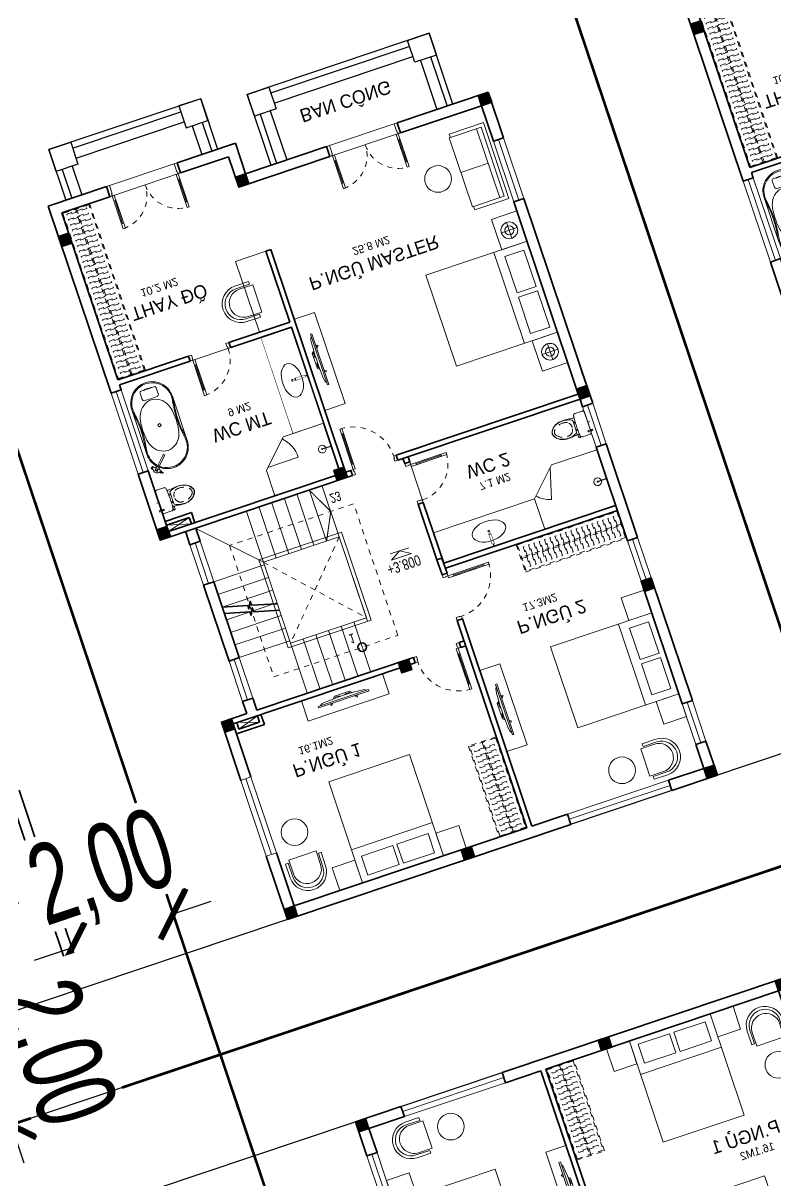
# Model space of a CAD drawing. Header units: metres. Extents: x 568336 to 569219, y 2065964 to 2066430.
# Drawn here: x 568518.45 to 568532.56, y 2066121.38 to 2066143.08 of the extents above; entities that cross this region are included whole.
import ezdxf

# ---------------------------------------------------------------- set-up
doc = ezdxf.new("R2010")
doc.units = ezdxf.units.M
for name, pattern in [('CENTER', [2, 1.25, -0.25, 0.25, -0.25]), ('DASHED', [0.75, 0.5, -0.25]), ('HIDDEN', [0.375, 0.25, -0.125]), ('HIDDEN2', [0.1875, 0.125, -0.0625]), ('X-5M-G-MB PHONGNGU$0$HIDDEN2', [0.1875, 0.125, -0.0625]), ('xref-thap C (mb tang 32-2)$0$HIDDEN', [0.375, 0.25, -0.125]), ('Xref-VCMT-BT3 - tuong bao$0$HIDDEN', [0.375, 0.25, -0.125])]:
    doc.linetypes.add(name, pattern=pattern)
doc.layers.get('0').update_dxf_attribs({"linetype": 'CONTINUOUS'})
doc.layers.get('DEFPOINTS').update_dxf_attribs({"linetype": 'CONTINUOUS'})
for name, color, linetype, lineweight in [('-CONCRETE', 1, 'CONTINUOUS', 35), ('-DOOR', 137, 'CONTINUOUS', 9), ('-FURNITURE', 46, 'CONTINUOUS', 9), ('-HIDE', 3, 'HIDDEN', 13), ('-KH', 143, 'CONTINUOUS', 13), ('-LINE1', 7, 'CONTINUOUS', 18), ('-RANH GIOI KHU DAT', 12, 'CENTER', 18), ('-TEXT', 7, 'CONTINUOUS', 15), ('-WALL', 4, 'CONTINUOUS', 35), ('Bighome_khuat', 251, 'DASHED', 5), ('TEXT25', 2, 'CONTINUOUS', 13)]:
    doc.layers.add(name, color=color, linetype=linetype, lineweight=lineweight)
for name, color, linetype in [('1-NETMANH', 8, 'CONTINUOUS'), ('LoLK', 6, 'CONTINUOUS'), ('SOLO', 7, 'CONTINUOUS')]:
    doc.layers.add(name, color=color, linetype=linetype)
doc.styles.add('1', font='arial.ttf')
doc.styles.add('KTHUOC', font='', dxfattribs={"width": 0.8})
doc.styles.add('T1', font='', dxfattribs={"height": 200})
doc.styles.get('KTHUOC').set_extended_font_data('.VnArial NarrowH')
doc.styles.get('T1').set_extended_font_data('VNgeometric Light')
doc.dimstyles.new('tien', dxfattribs={"dimscale": 0, "dimtxt": 1.5, "dimasz": 0.75, "dimexe": 0.45, "dimexo": 0, "dimgap": 0.25, "dimtad": 1, "dimzin": 1, "dimtxsty": 'KTHUOC', "dimblk1": 'ARCHTICK', "dimblk2": 'ARCHTICK', "dimsah": 1, "dimcen": 1, "dimdle": 0.45, "dimclrd": 37, "dimclre": 37, "dimclrt": 7, "dimaunit": 1, "dimadec": 0, "dimazin": 0, "dimtfac": 1, "dimtix": 1, "dimtofl": 0, "dimtmove": 2, "dimatfit": 3, "dimldrblk": 'ARCHTICK', "dimfxl": 1, "dimtfill": 1, "dimtolj": 1, "dimtzin": 1, "dimarcsym": 0})

# ---------------------------------------------------------------- blocks, each defined once
blk = doc.blocks.new('*U189')
at = {"linetype": 'X-5M-G-MB PHONGNGU$0$HIDDEN2'}
for points in [[(0, 600), (0, 0), (2182, 0), (2182, 600)], [(2162, 580), (2162, 20), (20, 20), (20, 580)], [(2162, 287), (2162, 313), (20, 313), (20, 287)], [(114, 319), (109, 319), (109, 280), (114, 280)], [(228, 319), (223, 319), (223, 280), (228, 280)], [(342, 319), (337, 319), (337, 280), (342, 280)], [(456, 319), (451, 319), (451, 280), (456, 280)], [(570, 319), (565, 319), (565, 280), (570, 280)], [(684, 319), (679, 319), (679, 280), (684, 280)], [(798, 319), (793, 319), (793, 280), (798, 280)], [(912, 319), (907, 319), (907, 280), (912, 280)], [(1026, 319), (1021, 319), (1021, 280), (1026, 280)], [(1140, 319), (1135, 319), (1135, 280), (1140, 280)], [(1254, 319), (1249, 319), (1249, 280), (1254, 280)], [(1368, 319), (1363, 319), (1363, 280), (1368, 280)], [(1482, 319), (1477, 319), (1477, 280), (1482, 280)], [(1596, 319), (1591, 319), (1591, 280), (1596, 280)], [(1710, 319), (1705, 319), (1705, 280), (1710, 280)], [(1824, 319), (1819, 319), (1819, 280), (1824, 280)], [(1938, 319), (1933, 319), (1933, 280), (1938, 280)], [(2052, 319), (2047, 319), (2047, 280), (2052, 280)]]:
    blk.add_lwpolyline(points, close=True, dxfattribs=at)
for points in [[(122, 313), (122, 515), (100, 515), (100, 313)], [(236, 313), (236, 515), (214, 515), (214, 313)], [(350, 313), (350, 515), (328, 515), (328, 313)], [(464, 313), (464, 515), (442, 515), (442, 313)], [(578, 313), (578, 515), (556, 515), (556, 313)], [(692, 313), (692, 515), (670, 515), (670, 313)], [(806, 313), (806, 515), (784, 515), (784, 313)], [(920, 313), (920, 515), (898, 515), (898, 313)], [(1034, 313), (1034, 515), (1012, 515), (1012, 313)], [(1148, 313), (1148, 515), (1126, 515), (1126, 313)], [(1262, 313), (1262, 515), (1240, 515), (1240, 313)], [(1376, 313), (1376, 515), (1354, 515), (1354, 313)], [(1490, 313), (1490, 515), (1468, 515), (1468, 313)], [(1604, 313), (1604, 515), (1582, 515), (1582, 313)], [(1718, 313), (1718, 515), (1696, 515), (1696, 313)], [(1832, 313), (1832, 515), (1810, 515), (1810, 313)], [(1946, 313), (1946, 515), (1924, 515), (1924, 313)], [(2060, 313), (2060, 515), (2038, 515), (2038, 313)], [(100, 287), (100, 92), (122, 92), (122, 287)], [(214, 287), (214, 92), (236, 92), (236, 287)], [(328, 287), (328, 92), (350, 92), (350, 287)], [(442, 287), (442, 92), (464, 92), (464, 287)], [(556, 287), (556, 92), (578, 92), (578, 287)], [(670, 287), (670, 92), (692, 92), (692, 287)], [(784, 287), (784, 92), (806, 92), (806, 287)], [(898, 287), (898, 92), (920, 92), (920, 287)], [(1012, 287), (1012, 92), (1034, 92), (1034, 287)], [(1126, 287), (1126, 92), (1148, 92), (1148, 287)], [(1240, 287), (1240, 92), (1262, 92), (1262, 287)], [(1354, 287), (1354, 92), (1376, 92), (1376, 287)], [(1468, 287), (1468, 92), (1490, 92), (1490, 287)], [(1582, 287), (1582, 92), (1604, 92), (1604, 287)], [(1696, 287), (1696, 92), (1718, 92), (1718, 287)], [(1810, 287), (1810, 92), (1832, 92), (1832, 287)], [(1924, 287), (1924, 92), (1946, 92), (1946, 287)], [(2038, 287), (2038, 92), (2060, 92), (2060, 287)]]:
    blk.add_lwpolyline(points, dxfattribs=at)
blk = doc.blocks.new('XR.MB.LM123$0$tvi 1')
blk.add_lwpolyline([(29, 0), (29, -1000), (0, -1000), (0, 0)], close=True)
for points in [[(29, -50), (52, -81)], [(-24, -236), (-39, -252)], [(0, -285), (-39, -252)], [(0, -256), (-24, -236)], [(70, -315), (111, -350), (111, -650), (70, -685)], [(89, -446), (89, -360), (71, -345)], [(89, -554), (89, -640), (71, -655)], [(89, -446), (73, -446)], [(89, -554), (73, -554)], [(0, -715), (-39, -748)], [(-24, -764), (-39, -748)], [(0, -744), (-24, -764)], [(29, -950), (52, -919)]]:
    blk.add_lwpolyline(points)
blk.add_arc((-4025, -500), 4099, 354.1311, 5.8689)
blk = doc.blocks.new('A$C8a974c9c')
for p, q in [((1750, 2957), (1750, 2643)), ((1593, 2800), (1908, 2800)), ((1343, 2500), (1343, 700)), ((1750, 243), (1750, 557)), ((1593, 400), (1908, 400))]:
    blk.add_line(p, q)
for points in [[(2000, 3100), (1500, 3100), (1500, 2500), (2000, 2500)], [(1891, 2360), (1514, 2360), (1514, 1643), (1891, 1643)], [(1891, 840), (1514, 840), (1514, 1558), (1891, 1558)], [(2000, 100), (1500, 100), (1500, 700), (2000, 700)]]:
    blk.add_lwpolyline(points, close=True)
blk.add_lwpolyline([(2000, 2500), (0, 2500), (0, 700), (2000, 700), (2000, 2500)])
for centre, radius in [((1750, 2800), 157), ((1750, 2800), 82.4), ((1750, 400), 157), ((1750, 400), 82.4)]:
    blk.add_circle(centre, radius)
blk = doc.blocks.new('Sink_Cicle')
blk.add_lwpolyline([(17, -50), (-17, -50), (-18, -252), (17, -252)], close=True)
blk.add_circle((0, -300), 17.5)
at = {"layer": 'DEFPOINTS'}
blk.add_line((0, -100), (0, 0), dxfattribs=at)
blk.add_wipeout([(17, -50), (-17, -50), (-18, -252), (17, -252)])
at = {"layer": '-FURNITURE', "linetype": 'Continuous'}
blk.add_ellipse((0, -300), major_axis=(-325, 0), ratio=0.584615, dxfattribs=at)
blk.add_line((-18, -237), (17, -237))
blk = doc.blocks.new('*U188')
at = {"ltscale": 300}
blk.add_lwpolyline([(0, 0), (1900, 0), (1900, -600), (0, -600)], close=True, dxfattribs=at)
blk.add_wipeout([(0, 0), (1900, 0), (1900, -600), (0, -600)], dxfattribs=at)
blk.add_blockref('Sink_Cicle', (950, 0), dxfattribs=at)
blk = doc.blocks.new('A$C52EE6B0C')
for p, q in [((-17.21, 15.73), (17.22, 15.73)), ((-17.21, -15.76), (17.25, -15.76))]:
    blk.add_line(p, q)
for radius in [1.2, 1.06]:
    blk.add_circle((0, -0.01), radius)
for centre, radius, start, end in [((-17.24, -0.01), 15.75, 90.00005, 180.00602), ((-17.21, 0), 15.03, 114.01434, 180.05883), ((-17.26, 0.1), 14.92, 89.8926, 114.01434), ((-7.45, -0.4), 12.19, 113.36694, 178.17202), ((-18.18, -21.57), 37.31, 80.32537, 88.55949), ((-17.86, -16.41), 31.44, 80.9553, 88.85173), ((3.49, 116.01), 102.69, 260.80643, 264.35645), ((-5.42, -2.21), 14.69, 98.51976, 117.85129), ((10, 158.8), 145.24, 261.32176, 262.65662), ((-0.88, 77.07), 62.8, 262.97229, 270.8035), ((-0.26, -36.68), 49.55, 89.69838, 98.51976), ((-0.44, 89.41), 75.84, 265.33614, 270.33552), ((0.89, 77.07), 62.8, 269.1965, 277.02771), ((0.58, 84.46), 70.9, 269.53626, 275.75097), ((0.27, -36.68), 49.55, 81.48024, 90.30162), ((5.43, -2.21), 14.69, 62.14871, 81.48024), ((-18.44, 226.88), 214.55, 276.99221, 278.59677), ((-9.99, 158.8), 145.24, 277.34338, 278.67824), ((18.19, -21.57), 37.31, 91.44051, 99.67463), ((7.46, -0.4), 12.19, 1.82798, 66.63306), ((17.5, -11.01), 26.04, 90.57162, 98.52624), ((17.38, 0.65), 14.38, 65.52402, 90.57162), ((17.25, -0.01), 15.75, 359.99398, 89.99995), ((17.03, -0.12), 15.22, 0.40185, 65.52402), ((28.3, 2.77), 0.286, 160.80789, 185.67758), ((1.03, 0.06), 27.11, 359.84479, 5.67758), ((28.15, 2.82), 0.123, 123.47411, 160.80789), ((28.12, 2.87), 0.0732, 85.79125, 123.47411), ((28.11, 2.83), 0.109, 39.09426, 85.79125), ((27.99, 2.72), 0.275, 4.9413, 41.00239), ((1.84, 0.05), 26.56, 359.86069, 5.81543), ((-17.24, -0.02), 15.75, 179.99398, 269.99995), ((-17.21, -0.03), 15.03, 179.94113, 245.98566), ((-7.45, 0.37), 12.19, 181.82798, 246.63306), ((7.46, 0.37), 12.19, 293.36694, 358.17202), ((17.25, -0.02), 15.75, 270.00005, 0.00602), ((17.03, 0.09), 15.22, 294.47598, 359.59814), ((1.03, -0.09), 27.11, 354.32242, 0.15521), ((28.3, -2.8), 0.286, 174.32242, 199.19211), ((28.15, -2.85), 0.123, 199.19211, 236.52589), ((28.12, -2.89), 0.0732, 236.52589, 274.20875), ((28.11, -2.86), 0.109, 274.20875, 320.90574), ((27.99, -2.75), 0.275, 318.99761, 355.0587), ((1.84, -0.08), 26.56, 354.18457, 0.13931), ((-17.26, -0.13), 14.92, 245.98566, 270.1074), ((-18.18, 21.54), 37.31, 271.44051, 279.67463), ((-17.86, 16.38), 31.44, 271.14827, 279.0447), ((3.49, -116.04), 102.69, 95.64355, 99.19357), ((-5.42, 2.18), 14.69, 242.14871, 261.48024), ((10, -158.82), 145.24, 97.34338, 98.67824), ((-0.88, -77.1), 62.8, 89.1965, 97.02771), ((-0.26, 36.65), 49.55, 261.48024, 270.30162), ((-0.44, -89.44), 75.84, 89.66448, 94.66386), ((0.27, 36.65), 49.55, 269.69838, 278.51976), ((0.58, -84.49), 70.9, 84.24903, 90.46374), ((0.89, -77.1), 62.8, 82.97229, 90.8035), ((5.43, 2.18), 14.69, 278.51976, 297.85129), ((-18.44, -226.91), 214.55, 81.40323, 83.00779), ((-9.99, -158.82), 145.24, 81.32176, 82.65662), ((18.19, 21.54), 37.31, 260.32537, 268.55949), ((17.5, 10.99), 26.04, 261.47376, 269.42838), ((17.38, -0.67), 14.38, 269.42838, 294.47598)]:
    blk.add_arc(centre, radius, start, end)
at = {"layer": 'DEFPOINTS'}
for tag, p in [('MODELNUMBER', (0, 0)), ('TRADENAME', (0, 0)), ('PRODUCT', (0, 0)), ('MATERIAL', (0, -0.01))]:
    blk.add_attdef(tag, p, '', height=0.001, dxfattribs=at)
blk = doc.blocks.new('A$C4D835AF5')
at = {"layer": '-FURNITURE', "ltscale": 8}
for p, q in [((-3.94, 0.33), (-3.94, 0.87)), ((-3.86, 0.31), (-3.92, 0.31)), ((3.15, 0.91), (-3.9, 0.91)), ((-3.55, 0.46), (-3.55, 0.49)), ((-3.34, 0.49), (-3.34, 0.46)), ((-0.59, 0), (-0.59, -12.09)), ((0.59, 0), (0.59, -12.09)), ((3.15, -0.91), (3.15, 0.91)), ((3.17, 0.9), (3.15, 0.9)), ((3.17, -0.9), (3.17, 0.9)), ((3.19, 0.91), (3.98, 0.91)), ((4, -0.89), (4, 0.89)), ((-3.94, -0.87), (-3.94, -0.33)), ((-3.86, -0.31), (-3.92, -0.31)), ((-0.59, -0.91), (-3.9, -0.91)), ((-3.7, -0.45), (-3.7, -0.42)), ((-3.63, -0.46), (-3.62, -0.45)), ((-3.59, -0.47), (-3.59, -0.46)), ((-3.52, -0.47), (-3.52, -0.47)), ((-3.48, -0.49), (-3.49, -0.47)), ((-3.41, -0.49), (-3.4, -0.47)), ((-3.37, -0.47), (-3.37, -0.47)), ((-3.3, -0.47), (-3.3, -0.46)), ((-3.26, -0.46), (-3.27, -0.45)), ((-3.19, -0.45), (-3.19, -0.42)), ((3.15, -0.91), (0.59, -0.91)), ((3.17, -0.9), (3.15, -0.9)), ((3.19, -0.91), (3.98, -0.91))]:
    blk.add_line(p, q, dxfattribs=at)
for radius in [0.311, 0.264]:
    blk.add_circle((3.58, 0), radius, dxfattribs=at)
for centre, radius, start, end in [((-5.16, 0), 0.25, 92.26055, 178.09314), ((-5.17, -0.01), 0.24, 175.39887, 267.68368), ((-5.41, -2528.91), 2529.16, 89.96608, 89.99458), ((-3.9, 0.87), 0.0394, 90, 180), ((-3.92, 0.33), 0.0197, 180, 270), ((-3.44, -0.18), 0.68, 90.01556, 98.89807), ((-3.45, -0.18), 0.68, 81.10193, 89.98434), ((0, 0), 2.36, 22.54031, 157.45969), ((0, 0), 0.787, 318.59038, 221.40962), ((0, 0), 0.591, 0, 180), ((3.19, 0.89), 0.0197, 90, 180), ((3.98, 0.89), 0.0197, 0, 90), ((-4.56, 275.44), 275.69, 269.87137, 270.13441), ((-3.92, -0.33), 0.0197, 90, 180), ((-3.9, -0.87), 0.0394, 180, 270), ((-3.69, -0.45), 0.0116, 184.97306, 258.03407), ((-3.65, -0.25), 0.212, 257.28159, 272.58374), ((-3.64, -0.45), 0.0113, 272.46568, 345.44763), ((-3.58, -0.47), 0.0111, 186.41498, 247.44266), ((-3.54, -0.29), 0.191, 257.51752, 274.78533), ((-3.53, -0.47), 0.013, 270.86275, 343.93336), ((-3.47, -0.49), 0.0123, 192.37903, 260.14229), ((-3.45, -0.3), 0.207, 262.20059, 277.93411), ((-3.42, -0.49), 0.0113, 277.30775, 350.61998), ((-3.36, -0.47), 0.012, 194.1286, 259.0417), ((-3.34, -0.27), 0.209, 264.20628, 279.02841), ((-3.31, -0.47), 0.013, 269.18756, 350.22193), ((-3.25, -0.45), 0.0111, 194.19217, 261.8514), ((-3.24, -0.24), 0.225, 267.1756, 281.67278), ((-3.2, -0.45), 0.0128, 280.60322, 352.14738), ((0, 0), 2.36, 202.54031, 255.4906), ((0, 0), 2.36, 284.50926, 337.45969), ((3.19, -0.89), 0.0197, 180, 270), ((3.98, -0.89), 0.0197, 270, 0), ((0, -12.09), 0.591, 180, 0)]:
    blk.add_arc(centre, radius, start, end, dxfattribs=at)
blk.add_ellipse((-3.44, 0), major_axis=(0.555, 0), ratio=0.849194, dxfattribs=at)
for tag, p in [('MODELNUMBER', (0, 0.01)), ('TRADENAME', (0, 0.01)), ('PRODUCT', (0, 0.01)), ('MATERIAL', (0, 0))]:
    blk.add_attdef(tag, p, '', height=0.001, dxfattribs=at)
blk = doc.blocks.new('A$C513779E1')
at = {"layer": '-FURNITURE', "ltscale": 5}
for p, q in [((-156, -560), (-156, -682)), ((164, -561), (164, -682))]:
    blk.add_line(p, q, dxfattribs=at)
for centre, radius, start, end in [((-121, -560), 34.2, 97.7975, 180.4786), ((-1, -2204), 1683, 85.3853, 94.2746), ((130, -561), 34.2, 359.5588, 82.2399), ((-122, -683), 34.2, 179.465, 262.1462), ((-1, 962), 1683, 265.7382, 274.6274), ((130, -682), 34.2, 277.7038, 0.3849)]:
    blk.add_arc(centre, radius, start, end, dxfattribs=at)
at = {"layer": '-FURNITURE', "ltscale": 8}
ref = blk.add_blockref('A$C4D835AF5', (-319, 776), dxfattribs=dict(at, xscale=-25.08682081009749, yscale=25.08682081009749, zscale=25.08682081009749, rotation=45))
ref.add_attrib('MODELNUMBER', 'K-T97328-4', (-319, 776), dxfattribs={"layer": 'DEFPOINTS', "height": 0.0251, "rotation": 225})
ref.add_attrib('TRADENAME', 'PURIST', (-319, 776), dxfattribs={"layer": 'DEFPOINTS', "height": 0.0251, "rotation": 225})
ref.add_attrib('PRODUCT', 'BATH FILLER', (-319, 776), dxfattribs={"layer": 'DEFPOINTS', "height": 0.0251, "rotation": 225})
ref.add_attrib('MATERIAL', 'PREMIUM MATERIALS', (-319, 776), dxfattribs={"layer": 'DEFPOINTS', "height": 0.0251, "rotation": 225})
at = {"layer": '-FURNITURE', "xscale": 25.39829667096628, "yscale": 25.39829667096628, "zscale": 25.39829667096628, "rotation": 270}
blk.add_blockref('A$C52EE6B0C', (0, 0), dxfattribs=at).add_auto_attribs({'MODELNUMBER': 'K-1800', 'TRADENAME': 'ABRAZO', 'PRODUCT': 'BATH', 'MATERIAL': 'LITHOCAST'})
blk = doc.blocks.new('shower')
for points in [[(180929, -32327), (180902, -32327), (180902, -32316), (180929, -32316)], [(180919, -32316), (180912, -32316), (180912, -32147), (180919, -32147)]]:
    blk.add_lwpolyline(points, close=True)
for radius, start, end in [(72, 272.7907, 267.2093), (8.35, 294.8355, 245.1645)]:
    blk.add_arc((180916, -32147), radius, start, end)
blk = doc.blocks.new('A$C18091ED7')
for p, q in [((0, -42), (0, 0)), ((146, -27), (179, -27)), ((146, -27), (146, -30)), ((146, -30), (166, -30)), ((153, -37), (146, -30)), ((152, 0), (152, -27)), ((152, 0), (179, 0)), ((153, -37), (166, -37)), ((153, -40), (153, -37)), ((153, -40), (178, -40)), ((153, -40), (178, -40)), ((153, -40), (153, -42)), ((185, -30), (166, -30)), ((178, -37), (166, -37)), ((185, -30), (178, -37)), ((178, -37), (178, -40)), ((178, -40), (178, -42)), ((179, 0), (179, -27)), ((179, -27), (185, -27)), ((185, -27), (185, -30)), ((-83, -267), (-83, -300)), ((-83, -278), (-83, -288)), ((-61, -290), (-83, -290)), ((-63, -265), (-81, -265)), ((-61, -267), (-61, -300)), ((61, -267), (61, -300)), ((61, -290), (83, -290)), ((63, -265), (81, -265)), ((83, -267), (83, -300)), ((83, -278), (83, -288)), ((165, -262), (165, -290)), ((168, -260), (228, -260)), ((168, -292), (207, -292)), ((231, -274), (231, -262))]:
    blk.add_line(p, q)
for points in [[(230, -219, -0.137407), (225, -235), (222, -241, -0.236081), (198, -255, -0.051961), (-198, -255, -0.236081), (-222, -241), (-225, -235, -0.137407), (-230, -219), (-230, -72, -0.198912), (-226, -63), (-209, -46, -0.198912), (-200, -42), (0, -42), (200, -42, -0.198912), (209, -46), (226, -63, -0.198912), (230, -72)], [(144, -619, -0.212405), (26, -734, -0.027685), (-1, -739, -0.022279), (-26, -734, -0.212405), (-144, -619, -0.142796), (-167, -428, -0.093005), (-128, -309, -0.256439), (-111, -300), (0, -300), (111, -300, -0.256439), (128, -309, -0.093005), (167, -428, -0.142796)]]:
    blk.add_lwpolyline(points, format="xyb", close=True)
at = {"linetype": 'xref-thap C (mb tang 32-2)$0$HIDDEN', "ltscale": 100}
blk.add_lwpolyline([(61, -669, -0.199031), (0, -699, -0.199031), (-61, -669, -0.218924), (-132, -478, -0.153791), (-112, -404, -0.236701), (0, -348, -0.236701), (112, -404, -0.153791), (132, -478, -0.218924)], format="xyb", close=True, dxfattribs=at)
blk.add_circle((166, -78), 13.9)
for centre, radius, start, end in [((-81, -267), 1.98, 90, 180), ((-63, -267), 1.98, 0, 90), ((63, -267), 1.98, 90, 180), ((81, -267), 1.98, 0, 90), ((168, -262), 2.47, 90, 180), ((168, -290), 2.47, 180, 270), ((207, -277), 15.5, 270, 306.4659), ((168, -225), 80.1, 306.4659, 320.3123), ((228, -274), 2.47, 320.3123, 0)]:
    blk.add_arc(centre, radius, start, end)
for points in [[(-156, -259), (-157, -267), (-164, -328), (-169, -385), (-184, -528), (-136, -679), (-50, -735), (-20, -741), (0, -744)], [(156, -259), (157, -267), (164, -328), (169, -385), (184, -528), (136, -679), (50, -735), (20, -741), (0, -744)]]:
    blk.add_open_spline(points, degree=3, knots=[130.613938, 130.613938, 130.613938, 130.613938, 152.852109, 311.129351, 417.703951, 561.383393, 697.692632, 710.812262, 710.812262, 710.812262, 710.812262])
blk = doc.blocks.new('*U96')
at = {"color": 251}
blk.add_line((-70, 100), (-70, 600), dxfattribs=at)
for points in [[(-50, 0), (-50, 700), (-90, 700), (-90, 0)], [(-50, 100), (-90, 100), (-90, 600), (-50, 600)], [(-800, -100), (-740, -100), (-740, -40), (-750, -40), (-750, 0), (-800, 0)], [(0, -100), (-60, -100), (-60, -40), (-50, -40), (-50, 0), (0, 0)]]:
    blk.add_lwpolyline(points, close=True)
at = {"layer": 'Bighome_khuat', "linetype": 'Xref-VCMT-BT3 - tuong bao$0$HIDDEN'}
blk.add_arc((-50, 0), 700, 90, 180, dxfattribs=at)
blk = doc.blocks.new('*U87')
for p, q in [((-1310, 550), (-1350, 550)), ((-1330, 100), (-1330, 550)), ((-90, 550), (-50, 550)), ((-70, 100), (-70, 550)), ((-1310, 100), (-1350, 100)), ((-90, 100), (-50, 100))]:
    blk.add_line(p, q)
for points in [[(-1350, 0), (-1310, 0), (-1310, 650), (-1350, 650)], [(-50, 0), (-90, 0), (-90, 650), (-50, 650)], [(-1400, -200), (-1340, -200), (-1340, -40), (-1350, -40), (-1350, 0), (-1400, 0)], [(0, -200), (-60, -200), (-60, -40), (-50, -40), (-50, 0), (0, 0)]]:
    blk.add_lwpolyline(points, close=True)
at = {"linetype": 'HIDDEN', "ltscale": 0.1}
for centre, start, end in [((-1350, 0), 0, 90), ((-50, 0), 90, 180)]:
    blk.add_arc(centre, 650, start, end, dxfattribs=at)
blk = doc.blocks.new('*U88')
at = {"color": 251}
blk.add_line((-70, 100), (-70, 700), dxfattribs=at)
for points in [[(-50, 0), (-50, 800), (-90, 800), (-90, 0)], [(-50, 100), (-90, 100), (-90, 700), (-50, 700)], [(-900, -100), (-840, -100), (-840, -40), (-850, -40), (-850, 0), (-900, 0)], [(0, -100), (-60, -100), (-60, -40), (-50, -40), (-50, 0), (0, 0)]]:
    blk.add_lwpolyline(points, close=True)
at = {"layer": 'Bighome_khuat', "linetype": 'Xref-VCMT-BT3 - tuong bao$0$HIDDEN'}
blk.add_arc((-50, 0), 800, 90, 180, dxfattribs=at)
blk = doc.blocks.new('*U186')
at = {"linetype": 'X-5M-G-MB PHONGNGU$0$HIDDEN2'}
for points in [[(0, 600), (0, 0), (3600, 0), (3600, 600)], [(3580, 580), (3580, 20), (20, 20), (20, 580)], [(3580, 287), (3580, 313), (20, 313), (20, 287)], [(114, 319), (109, 319), (109, 280), (114, 280)], [(228, 319), (223, 319), (223, 280), (228, 280)], [(342, 319), (337, 319), (337, 280), (342, 280)], [(456, 319), (451, 319), (451, 280), (456, 280)], [(570, 319), (565, 319), (565, 280), (570, 280)], [(684, 319), (679, 319), (679, 280), (684, 280)], [(798, 319), (793, 319), (793, 280), (798, 280)], [(912, 319), (907, 319), (907, 280), (912, 280)], [(1026, 319), (1021, 319), (1021, 280), (1026, 280)], [(1140, 319), (1135, 319), (1135, 280), (1140, 280)], [(1254, 319), (1249, 319), (1249, 280), (1254, 280)], [(1368, 319), (1363, 319), (1363, 280), (1368, 280)], [(1482, 319), (1477, 319), (1477, 280), (1482, 280)], [(1596, 319), (1591, 319), (1591, 280), (1596, 280)], [(1710, 319), (1705, 319), (1705, 280), (1710, 280)], [(1824, 319), (1819, 319), (1819, 280), (1824, 280)], [(1938, 319), (1933, 319), (1933, 280), (1938, 280)], [(2052, 319), (2047, 319), (2047, 280), (2052, 280)], [(2166, 319), (2161, 319), (2161, 280), (2166, 280)], [(2280, 319), (2275, 319), (2275, 280), (2280, 280)], [(2394, 319), (2389, 319), (2389, 280), (2394, 280)], [(2508, 319), (2503, 319), (2503, 280), (2508, 280)], [(2622, 319), (2617, 319), (2617, 280), (2622, 280)], [(2736, 319), (2731, 319), (2731, 280), (2736, 280)], [(2850, 319), (2845, 319), (2845, 280), (2850, 280)], [(2964, 319), (2959, 319), (2959, 280), (2964, 280)], [(3078, 319), (3073, 319), (3073, 280), (3078, 280)], [(3192, 319), (3187, 319), (3187, 280), (3192, 280)], [(3306, 319), (3301, 319), (3301, 280), (3306, 280)], [(3420, 319), (3415, 319), (3415, 280), (3420, 280)], [(3534, 319), (3529, 319), (3529, 280), (3534, 280)]]:
    blk.add_lwpolyline(points, close=True, dxfattribs=at)
for points in [[(122, 313), (122, 515), (100, 515), (100, 313)], [(236, 313), (236, 515), (214, 515), (214, 313)], [(350, 313), (350, 515), (328, 515), (328, 313)], [(464, 313), (464, 515), (442, 515), (442, 313)], [(578, 313), (578, 515), (556, 515), (556, 313)], [(692, 313), (692, 515), (670, 515), (670, 313)], [(806, 313), (806, 515), (784, 515), (784, 313)], [(920, 313), (920, 515), (898, 515), (898, 313)], [(1034, 313), (1034, 515), (1012, 515), (1012, 313)], [(1148, 313), (1148, 515), (1126, 515), (1126, 313)], [(1262, 313), (1262, 515), (1240, 515), (1240, 313)], [(1376, 313), (1376, 515), (1354, 515), (1354, 313)], [(1490, 313), (1490, 515), (1468, 515), (1468, 313)], [(1604, 313), (1604, 515), (1582, 515), (1582, 313)], [(1718, 313), (1718, 515), (1696, 515), (1696, 313)], [(1832, 313), (1832, 515), (1810, 515), (1810, 313)], [(1946, 313), (1946, 515), (1924, 515), (1924, 313)], [(2060, 313), (2060, 515), (2038, 515), (2038, 313)], [(2174, 313), (2174, 515), (2152, 515), (2152, 313)], [(2288, 313), (2288, 515), (2266, 515), (2266, 313)], [(2402, 313), (2402, 515), (2380, 515), (2380, 313)], [(2516, 313), (2516, 515), (2494, 515), (2494, 313)], [(2630, 313), (2630, 515), (2608, 515), (2608, 313)], [(2744, 313), (2744, 515), (2722, 515), (2722, 313)], [(2858, 313), (2858, 515), (2836, 515), (2836, 313)], [(2972, 313), (2972, 515), (2950, 515), (2950, 313)], [(3086, 313), (3086, 515), (3064, 515), (3064, 313)], [(3200, 313), (3200, 515), (3178, 515), (3178, 313)], [(3314, 313), (3314, 515), (3292, 515), (3292, 313)], [(3428, 313), (3428, 515), (3406, 515), (3406, 313)], [(3542, 313), (3542, 515), (3520, 515), (3520, 313)], [(100, 287), (100, 92), (122, 92), (122, 287)], [(214, 287), (214, 92), (236, 92), (236, 287)], [(328, 287), (328, 92), (350, 92), (350, 287)], [(442, 287), (442, 92), (464, 92), (464, 287)], [(556, 287), (556, 92), (578, 92), (578, 287)], [(670, 287), (670, 92), (692, 92), (692, 287)], [(784, 287), (784, 92), (806, 92), (806, 287)], [(898, 287), (898, 92), (920, 92), (920, 287)], [(1012, 287), (1012, 92), (1034, 92), (1034, 287)], [(1126, 287), (1126, 92), (1148, 92), (1148, 287)], [(1240, 287), (1240, 92), (1262, 92), (1262, 287)], [(1354, 287), (1354, 92), (1376, 92), (1376, 287)], [(1468, 287), (1468, 92), (1490, 92), (1490, 287)], [(1582, 287), (1582, 92), (1604, 92), (1604, 287)], [(1696, 287), (1696, 92), (1718, 92), (1718, 287)], [(1810, 287), (1810, 92), (1832, 92), (1832, 287)], [(1924, 287), (1924, 92), (1946, 92), (1946, 287)], [(2038, 287), (2038, 92), (2060, 92), (2060, 287)], [(2152, 287), (2152, 92), (2174, 92), (2174, 287)], [(2266, 287), (2266, 92), (2288, 92), (2288, 287)], [(2380, 287), (2380, 92), (2402, 92), (2402, 287)], [(2494, 287), (2494, 92), (2516, 92), (2516, 287)], [(2608, 287), (2608, 92), (2630, 92), (2630, 287)], [(2722, 287), (2722, 92), (2744, 92), (2744, 287)], [(2836, 287), (2836, 92), (2858, 92), (2858, 287)], [(2950, 287), (2950, 92), (2972, 92), (2972, 287)], [(3064, 287), (3064, 92), (3086, 92), (3086, 287)], [(3178, 287), (3178, 92), (3200, 92), (3200, 287)], [(3292, 287), (3292, 92), (3314, 92), (3314, 287)], [(3406, 287), (3406, 92), (3428, 92), (3428, 287)], [(3520, 287), (3520, 92), (3542, 92), (3542, 287)]]:
    blk.add_lwpolyline(points, dxfattribs=at)
blk = doc.blocks.new('A$C06be1633')
at = {"layer": '-FURNITURE'}
for p, q in [((0, 54), (0, 324)), ((54, 54), (54, 324)), ((81, 0), (81, 270)), ((621, 270), (621, 0)), ((648, 324), (648, 54)), ((701, 324), (701, 54)), ((0, 54), (54, 54)), ((621, 0), (81, 0)), ((648, 54), (701, 54))]:
    blk.add_line(p, q, dxfattribs=at)
for centre, radius in [((351, 324), 351), ((351, 324), 297), ((351, 270), 270)]:
    blk.add_arc(centre, radius, 0, 180, dxfattribs=at)
blk = doc.blocks.new('A$C32e20c34')
blk.add_line((657, 2050), (657, 450))
for points in [[(0, 2050), (450, 2050), (450, 2500), (0, 2500)], [(109, 1910), (485.5, 1910), (485.5, 1292.5), (109, 1292.5)], [(109, 590), (485.5, 590), (485.5, 1207.5), (109, 1207.5)], [(0, 450), (450, 450), (450, 0), (0, 0)]]:
    blk.add_lwpolyline(points, close=True)
blk.add_lwpolyline([(0, 2050), (2000, 2050), (2000, 450), (0, 450), (0, 2050)])
blk = doc.blocks.new('*U187')
at = {"linetype": 'X-5M-G-MB PHONGNGU$0$HIDDEN2'}
for points in [[(0, 600), (0, 0), (1964, 0), (1964, 600)], [(1944, 580), (1944, 20), (20, 20), (20, 580)], [(1944, 287), (1944, 313), (20, 313), (20, 287)], [(114, 319), (109, 319), (109, 280), (114, 280)], [(228, 319), (223, 319), (223, 280), (228, 280)], [(342, 319), (337, 319), (337, 280), (342, 280)], [(456, 319), (451, 319), (451, 280), (456, 280)], [(570, 319), (565, 319), (565, 280), (570, 280)], [(684, 319), (679, 319), (679, 280), (684, 280)], [(798, 319), (793, 319), (793, 280), (798, 280)], [(912, 319), (907, 319), (907, 280), (912, 280)], [(1026, 319), (1021, 319), (1021, 280), (1026, 280)], [(1140, 319), (1135, 319), (1135, 280), (1140, 280)], [(1254, 319), (1249, 319), (1249, 280), (1254, 280)], [(1368, 319), (1363, 319), (1363, 280), (1368, 280)], [(1482, 319), (1477, 319), (1477, 280), (1482, 280)], [(1596, 319), (1591, 319), (1591, 280), (1596, 280)], [(1710, 319), (1705, 319), (1705, 280), (1710, 280)], [(1824, 319), (1819, 319), (1819, 280), (1824, 280)]]:
    blk.add_lwpolyline(points, close=True, dxfattribs=at)
for points in [[(122, 313), (122, 515), (100, 515), (100, 313)], [(236, 313), (236, 515), (214, 515), (214, 313)], [(350, 313), (350, 515), (328, 515), (328, 313)], [(464, 313), (464, 515), (442, 515), (442, 313)], [(578, 313), (578, 515), (556, 515), (556, 313)], [(692, 313), (692, 515), (670, 515), (670, 313)], [(806, 313), (806, 515), (784, 515), (784, 313)], [(920, 313), (920, 515), (898, 515), (898, 313)], [(1034, 313), (1034, 515), (1012, 515), (1012, 313)], [(1148, 313), (1148, 515), (1126, 515), (1126, 313)], [(1262, 313), (1262, 515), (1240, 515), (1240, 313)], [(1376, 313), (1376, 515), (1354, 515), (1354, 313)], [(1490, 313), (1490, 515), (1468, 515), (1468, 313)], [(1604, 313), (1604, 515), (1582, 515), (1582, 313)], [(1718, 313), (1718, 515), (1696, 515), (1696, 313)], [(1832, 313), (1832, 515), (1810, 515), (1810, 313)], [(100, 287), (100, 92), (122, 92), (122, 287)], [(214, 287), (214, 92), (236, 92), (236, 287)], [(328, 287), (328, 92), (350, 92), (350, 287)], [(442, 287), (442, 92), (464, 92), (464, 287)], [(556, 287), (556, 92), (578, 92), (578, 287)], [(670, 287), (670, 92), (692, 92), (692, 287)], [(784, 287), (784, 92), (806, 92), (806, 287)], [(898, 287), (898, 92), (920, 92), (920, 287)], [(1012, 287), (1012, 92), (1034, 92), (1034, 287)], [(1126, 287), (1126, 92), (1148, 92), (1148, 287)], [(1240, 287), (1240, 92), (1262, 92), (1262, 287)], [(1354, 287), (1354, 92), (1376, 92), (1376, 287)], [(1468, 287), (1468, 92), (1490, 92), (1490, 287)], [(1582, 287), (1582, 92), (1604, 92), (1604, 287)], [(1696, 287), (1696, 92), (1718, 92), (1718, 287)], [(1810, 287), (1810, 92), (1832, 92), (1832, 287)]]:
    blk.add_lwpolyline(points, dxfattribs=at)
blk = doc.blocks.new('DANH COT')
at = {"layer": '-KH'}
blk.add_line((0, 0), (368, 0), dxfattribs=at)
blk.add_lwpolyline([(379, 118), (-11, 118), (184, 0)], close=True, dxfattribs=at)
blk.add_solid([(184, 0), (184, 118), (379, 118), (184, 0)], dxfattribs=at)
at = {"layer": '-TEXT', "style": '1', "width": 0.75}
blk.add_attdef('CAODO', (-142, 178), '', height=180, dxfattribs=at)
blk = doc.blocks.new('A$C5C575821')
at = {"layer": '-CONCRETE'}
h = blk.add_hatch(color=256, dxfattribs=at)
h.dxf.hatch_style = 1
h.paths.add_polyline_path([(0, 200), (0, 0), (200, 0), (200, 200)])
blk.add_lwpolyline([(0, 0), (200, 0), (200, 200), (0, 200)], close=True, dxfattribs=at)
blk = doc.blocks.new('LUOI M1')
at = {"layer": '-WALL'}
for p in [(-200, 13100), (4600, 13100), (8100, 13100), (-200, 9400), (4600, 9400), (8100, 9400), (-200, 5600), (4600, 5600), (8100, 5600), (-200, -200), (4600, -200), (8100, -200)]:
    blk.add_blockref('A$C5C575821', p, dxfattribs=at)
blk = doc.blocks.new('A$C326cba7f')
at = {"layer": '-FURNITURE'}
for p, q in [((0, 23), (0, 700)), ((0, 700), (1500, 700)), ((1500, 700), (1500, 23)), ((1432, 632), (68, 632)), ((68, 632), (68, 23)), ((68, 542), (1432, 542)), ((750, 0), (750, 542)), ((1432, 0), (1432, 632)), ((1432, 23), (1432, 632)), ((68, 23), (0, 23)), ((68, 23), (68, 0)), ((68, 0), (1432, 0)), ((1432, 0), (1432, 23)), ((1500, 23), (1432, 23))]:
    blk.add_line(p, q, dxfattribs=at)
blk = doc.blocks.new('BT1-T2')
at = {"layer": '-DOOR'}
for points in [[(203287, 45901), (203287, 46101), (201287, 46101), (201287, 45901)], [(203987, 45426), (204187, 45426), (204187, 44626), (203987, 44626)], [(195887, 44851), (195687, 44851), (195687, 43351), (195887, 43351)], [(204187, 42201), (203987, 42201), (203987, 41401), (204187, 41401)], [(196388, 41961), (196188, 41961), (196188, 41161), (196388, 41161)], [(196388, 38861), (196188, 38861), (196188, 39661), (196388, 39661)], [(204187, 39551), (203987, 39551), (203987, 38751), (204187, 38751)], [(195887, 37301), (195687, 37301), (195687, 35701), (195887, 35701)], [(204187, 34701), (203987, 34701), (203987, 33501), (204187, 33501)], [(202387, 32801), (200987, 32801), (200987, 32601), (202387, 32601)], [(196837, 32001), (198237, 32001), (198237, 32201), (196837, 32201)]]:
    blk.add_lwpolyline(points, close=True, dxfattribs=at)
for points in [[(203287, 46001), (201287, 46001)], [(204087, 45426), (204087, 44626)], [(195787, 44851), (195787, 43351)], [(204087, 41401), (204087, 42201)], [(196288, 41161), (196288, 41961)], [(196288, 39661), (196288, 38861)], [(200587, 39501), (200587, 38701)], [(204087, 38751), (204087, 39551)], [(195787, 35701), (195787, 37301)], [(198087, 35601), (197287, 35601)], [(204087, 33501), (204087, 34701)]]:
    blk.add_lwpolyline(points, dxfattribs=at)
at = {"layer": '-FURNITURE'}
for p, q in [((202587, 40701), (202587, 40101)), ((202587, 40101), (203087, 39601)), ((203987, 39601), (203087, 39601))]:
    blk.add_line(p, q, dxfattribs=at)
for points in [[(200987, 44426), (200587, 44426), (200587, 42826), (200987, 42826)], [(197239, 42701), (197239, 42301), (198839, 42301), (198839, 42701)], [(200587, 40701), (202587, 40701), (202587, 40101), (200587, 40101)], [(199787, 35480), (199387, 35480), (199387, 37280), (199787, 37280)]]:
    blk.add_lwpolyline(points, close=True, dxfattribs=at)
for points in [[(196367, 42431), (195957, 42301)], [(196367, 42301), (195957, 42431)], [(203050, 39638), (202881, 40213)], [(196337, 38371), (195887, 38501)], [(196337, 38501), (195887, 38371)], [(198034, 37954), (198634, 37954)]]:
    blk.add_lwpolyline(points, dxfattribs=at)
for centre in [(202521, 45446), (196332, 44592), (202777, 33843)]:
    blk.add_circle(centre, 250, dxfattribs=at)
blk.add_arc((203050, 39638), 600, 106.4273, 135, dxfattribs=at)
at = {"layer": '-HIDE', "ltscale": 10}
for points in [[(198888, 39611), (197388, 41211)], [(197388, 39611), (198888, 41211)]]:
    blk.add_lwpolyline(points, dxfattribs=at)
at = {"layer": '-KH', "linetype": 'HIDDEN2', "ltscale": 5}
blk.add_lwpolyline([(199340, 41711), (199340, 39111), (196888, 39111), (196888, 41711)], close=True, dxfattribs=at)
at = {"layer": '-LINE1'}
for p, q in [((197388, 42211), (197388, 38611)), ((197638, 42211), (197638, 41211)), ((197888, 42211), (197888, 41211)), ((198138, 42211), (198138, 41211)), ((198388, 42211), (198388, 41211)), ((198638, 42211), (198638, 41211)), ((198888, 41281), (198888, 38611)), ((197638, 39611), (197638, 38611)), ((197888, 39611), (197888, 38611)), ((198138, 39611), (198138, 38611)), ((198388, 39611), (198388, 38611)), ((198638, 39611), (198638, 38611))]:
    blk.add_line(p, q, dxfattribs=at)
for points in [[(198958, 39541), (197318, 39541), (197318, 41281), (198958, 41281)], [(198888, 39611), (197388, 39611), (197388, 41211), (198888, 41211)]]:
    blk.add_lwpolyline(points, close=True, dxfattribs=at)
for points in [[(197388, 41161), (196388, 41161)], [(197388, 40911), (196388, 40911)], [(197388, 40661), (196388, 40661)], [(197388, 40411), (196388, 40411)], [(197388, 40161), (196388, 40161)], [(197388, 39911), (196388, 39911)], [(197388, 39661), (196388, 39661)], [(197388, 39611), (196388, 38611)]]:
    blk.add_lwpolyline(points, dxfattribs=at)
at = {"layer": '-LINE1', "const_width": 20}
blk.add_lwpolyline([(198638, 38611), (198888, 39111), (198638, 39611)], dxfattribs=at)
at = {"layer": '-RANH GIOI KHU DAT', "linetype": 'HIDDEN', "ltscale": 10, "const_width": 50}
blk.add_lwpolyline([(193687, 28101), (206187, 28101), (206187, 48101), (193687, 48101)], close=True, dxfattribs=at)
at = {"layer": '-WALL'}
for p, q in [((195687, 46101), (201287, 46101)), ((195687, 44851), (195687, 46101)), ((203287, 46101), (204187, 46101)), ((204187, 45426), (204187, 46101)), ((195887, 45901), (200487, 45901)), ((195887, 44851), (195887, 45901)), ((200487, 41801), (200487, 45901)), ((200587, 41801), (200587, 45901)), ((200587, 45901), (201287, 45901)), ((203287, 45901), (203987, 45901)), ((203987, 45426), (203987, 45901)), ((204187, 45426), (203987, 45426)), ((203987, 42201), (203987, 44626)), ((204187, 44626), (203987, 44626)), ((204187, 42201), (204187, 44626)), ((195687, 42201), (195687, 43351)), ((195887, 42401), (195887, 43351)), ((195887, 42501), (196437, 42501)), ((195957, 42431), (195957, 42301)), ((195957, 42431), (196367, 42431)), ((196367, 42431), (196367, 42301)), ((196437, 42501), (196437, 42301)), ((196188, 42201), (195687, 42201)), ((195887, 42301), (199487, 42301)), ((196188, 41961), (196188, 42201)), ((196388, 41961), (196388, 42201)), ((196388, 42201), (199487, 42201)), ((199487, 42301), (199487, 42201)), ((200387, 42301), (200487, 42301)), ((200387, 42301), (200387, 42201)), ((200387, 42201), (200487, 42201)), ((204187, 42201), (203987, 42201)), ((200587, 41801), (200487, 41801)), ((203987, 39551), (203987, 41401)), ((204187, 41401), (203987, 41401)), ((204187, 39551), (204187, 41401)), ((196188, 39661), (196188, 41161)), ((196388, 39661), (196388, 41161)), ((200487, 40601), (200487, 40901)), ((200587, 40901), (200487, 40901)), ((200587, 40601), (200587, 40901)), ((203987, 40801), (200587, 40801)), ((200487, 40701), (200487, 39501)), ((200487, 40601), (200587, 40601)), ((200587, 40701), (200587, 39501)), ((203987, 40701), (200587, 40701)), ((200487, 39501), (200587, 39501)), ((204187, 39551), (203987, 39551)), ((196188, 38611), (196188, 38861)), ((196388, 38611), (196388, 38861)), ((203987, 38601), (203987, 38751)), ((204187, 38751), (203987, 38751)), ((204187, 38101), (204187, 38751)), ((195687, 38601), (199487, 38601)), ((195687, 37301), (195687, 38601)), ((195887, 37301), (195887, 38501)), ((195887, 38501), (199287, 38501)), ((196337, 38371), (196337, 38501)), ((196407, 38301), (196407, 38501)), ((199387, 38501), (199487, 38501)), ((199487, 38501), (199487, 38601)), ((203987, 38601), (200387, 38601)), ((200387, 38501), (200387, 38601)), ((203987, 38501), (200387, 38501)), ((200387, 38501), (200887, 38501)), ((203987, 34701), (203987, 38501)), ((204187, 34701), (204187, 38601)), ((195887, 38371), (196337, 38371)), ((195887, 38301), (196407, 38301)), ((195687, 32001), (195687, 35701)), ((195887, 35601), (195887, 35701)), ((195887, 35601), (197287, 35601)), ((197287, 35501), (197287, 35601)), ((198087, 35501), (198087, 35601)), ((195887, 32201), (195887, 35501)), ((195887, 35501), (197287, 35501)), ((204187, 34701), (203987, 34701)), ((199287, 34101), (199387, 34101)), ((199287, 34101), (199387, 34101)), ((203987, 32801), (203987, 33501)), ((204187, 33501), (203987, 33501)), ((204187, 32601), (204187, 33501)), ((200987, 32801), (199187, 32801)), ((199187, 32201), (199187, 32801)), ((200987, 32801), (200987, 32601)), ((202387, 32801), (203987, 32801)), ((202387, 32801), (202387, 32601)), ((199387, 32601), (200987, 32601)), ((199387, 32001), (199387, 32601)), ((202387, 32601), (204187, 32601)), ((198237, 32201), (198237, 32001)), ((199187, 32201), (198237, 32201)), ((199387, 32001), (198237, 32001))]:
    blk.add_line(p, q, dxfattribs=at)
for points in [[(201287, 45901), (201287, 46101)], [(203287, 45901), (203287, 46101)], [(196388, 41961), (196188, 41961)], [(196388, 41161), (196188, 41161)], [(196388, 40290), (196852, 40414), (196852, 40480), (196920, 40353), (196920, 40433), (197388, 40559)], [(196388, 40161), (196852, 40286), (196852, 40352), (196920, 40225), (196920, 40304), (197388, 40430)], [(196388, 39661), (196188, 39661)], [(196388, 38861), (196188, 38861)], [(195887, 37301), (195687, 37301)], [(195887, 35701), (195687, 35701)], [(195887, 32201), (196837, 32201), (196837, 32001), (195687, 32001)]]:
    blk.add_lwpolyline(points, dxfattribs=at)
blk.add_lwpolyline([(200587, 38701), (200487, 38701), (200487, 38601), (200587, 38601)], close=True, dxfattribs=at)
blk.add_circle((198638, 41711), 80.5, dxfattribs=at)
at = {"layer": '1-NETMANH'}
for p, q in [((199887, 31201), (199887, 32601)), ((203487, 32601), (203487, 31201)), ((196037, 31001), (196037, 32001)), ((199037, 31001), (199037, 32001)), ((203487, 31201), (199887, 31201)), ((199037, 31001), (196037, 31001))]:
    blk.add_line(p, q, dxfattribs=at)
at = {"layer": 'SOLO'}
for points in [[(200002, 31631), (200002, 32601)], [(200202, 31631), (200202, 32601)], [(203172, 31631), (203172, 32601)], [(203372, 31631), (203372, 32601)], [(196152, 31431), (196152, 32001)], [(196352, 31431), (196352, 32001)], [(198722, 31431), (198722, 32001)], [(198922, 31431), (198922, 32001)], [(200317, 31516), (203057, 31516)], [(196467, 31316), (198607, 31316)], [(200317, 31316), (203057, 31316)], [(196467, 31116), (198607, 31116)]]:
    blk.add_lwpolyline(points, dxfattribs=at)
for points in [[(199887, 31201), (200317, 31201), (200317, 31631), (199887, 31631)], [(203057, 31201), (203487, 31201), (203487, 31631), (203057, 31631)], [(196037, 31001), (196467, 31001), (196467, 31431), (196037, 31431)], [(199037, 31001), (198607, 31001), (198607, 31431), (199037, 31431)]]:
    blk.add_lwpolyline(points, close=True, dxfattribs=at)
at = {"layer": '-DOOR'}
blk.add_blockref('*U88', (200387, 42301), dxfattribs=at)
for name, p, rotation in [('*U88', (200587, 40901), 270), ('*U96', (200587, 38701), 270), ('*U88', (199487, 38501), 180)]:
    blk.add_blockref(name, p, dxfattribs=dict(at, rotation=rotation))
at = {"layer": '-DOOR', "xscale": -1}
for name, p in [('*U96', (197287, 35601)), ('*U87', (200987, 32801)), ('*U87', (196837, 32201))]:
    blk.add_blockref(name, p, dxfattribs=at)
at = {"layer": '-FURNITURE'}
for name, p, rotation in [('A$C32e20c34', (196789, 45901), 270), ('A$C06be1633', (202982, 45797), 270), ('A$C32e20c34', (203987, 44876), 180), ('shower', (171661, -140743), 90.00000000000001), ('A$C18091ED7', (195845, 37923), 90.00000000000001)]:
    blk.add_blockref(name, p, dxfattribs=dict(at, rotation=rotation))
at = {"layer": '-FURNITURE', "extrusion": (0, 0, -1), "yscale": 0.916666666665974, "zscale": -0.916666666665974}
for name, p, xscale, rotation in [('*U187', (-200487, 45901), 0.916666666665974, 270), ('*U186', (-195887, 35501), -0.916666666665974, 90)]:
    blk.add_blockref(name, p, dxfattribs=dict(at, xscale=xscale, rotation=rotation))
at = {"layer": '-FURNITURE'}
blk.add_blockref('A$C06be1633', (195982, 45053), dxfattribs=at)
at = {"layer": '-FURNITURE', "extrusion": (0, 0, -1)}
for p, rotation in [((-200813, 44165), 359.9963102775916), ((-197500, 42526), 269.9963102775916)]:
    blk.add_blockref('XR.MB.LM123$0$tvi 1', p, dxfattribs=dict(at, rotation=rotation))
at = {"layer": '-FURNITURE', "extrusion": (0, 0, -1), "xscale": 0.916666666665974, "yscale": 0.916666666665974, "zscale": -0.916666666665974}
blk.add_blockref('*U189', (-203987, 40801), dxfattribs=at)
at = {"layer": '-FURNITURE', "xscale": -1}
for name, p, rotation in [('A$C18091ED7', (204029, 39056), 270), ('shower', (166961, 218867), 90), ('A$C8a974c9c', (201987, 37980), 180), ('A$C06be1633', (198853, 35237), 90)]:
    blk.add_blockref(name, p, dxfattribs=dict(at, rotation=rotation))
at = {"layer": '-FURNITURE', "extrusion": (0, 0, -1), "xscale": -1, "rotation": 180.0036897224084}
blk.add_blockref('XR.MB.LM123$0$tvi 1', (-199613, 35841), dxfattribs=at)
at = {"layer": '-WALL'}
ref = blk.add_blockref('DANH COT', (199690, 40220), dxfattribs=at)
ref.add_attrib('CAODO', '+3.800', (199547, 40398), dxfattribs={"layer": '-TEXT', "height": 200, "style": '1', "width": 0.75})
at = {"layer": '-WALL', "xscale": -1, "rotation": 270}
blk.add_blockref('A$C326cba7f', (203220, 33112), dxfattribs=at)
blk.add_blockref('A$C513779E1', (196360, 36556))
at = {"layer": '-TEXT', "color": 2}
for s, p in [('P.NGỦ 1', (196676, 43383)), ('P.NGỦ 2', (201516, 42173)), ('WC 2', (201540, 39108)), ('WC MT', (197243, 36950)), ('P.NGỦ MASTER', (199868, 34826)), ('THAY ĐỒ', (196520, 34306)), ('BAN CÔNG', (200706, 31788))]:
    blk.add_text(s, height=250, dxfattribs=at).set_placement(p)
at = {"layer": '-TEXT', "style": '1', "width": 0.75}
for s, p in [('1', (198457, 41407)), ('23', (198950, 38796))]:
    blk.add_text(s, height=180, dxfattribs=at).set_placement(p)
at = {"layer": 'TEXT25', "style": 'T1'}
for s, rotation, p in [('16.1M2', 360, (196887, 43109)), ('17.3M2', 360, (201727, 41899)), ('7.1 M2', 0, (201675, 39481)), ('9 M2', 0, (197649, 36676)), ('25.8 M2', 0, (200827, 34553)), ('10.2 M2', 0, (196815, 34032))]:
    blk.add_text(s, height=150, rotation=rotation, dxfattribs=at).set_placement(p)
at = {"layer": '-FURNITURE', "extrusion": (0, 0, -1), "zscale": -1, "rotation": 90.00000000000001}
blk.add_blockref('*U188', (-199287, 35601), dxfattribs=at)
at = {"layer": '-LINE1', "ltscale": 300}
blk.add_blockref('Sink_Cicle', (201582, 40701), dxfattribs=at)
at = {"layer": '-FURNITURE'}
blk.add_lwpolyline([(198487, 37501), (199287, 37501), (199287, 38501), (197987, 38501), (197987, 38001)], close=True, dxfattribs=at)
blk.add_lwpolyline([(199287, 34101), (198687, 34101), (198687, 35501)], dxfattribs=at)
blk.add_arc((198034, 37954), 600, 315, 0, dxfattribs=at)
at = {"layer": '-WALL'}
for p, q in [((199287, 35601), (199287, 38501)), ((199387, 34101), (199387, 38501)), ((198087, 35601), (199287, 35601)), ((198087, 35501), (199287, 35501)), ((199287, 34101), (199287, 35501))]:
    blk.add_line(p, q, dxfattribs=at)
at = {"layer": '-CONCRETE', "xscale": -1}
blk.add_blockref('LUOI M1', (203987, 32801), dxfattribs=at)
blk = doc.blocks.new('BT2-T2.2')
at = {"layer": '-DOOR'}
blk.add_lwpolyline([(568518.677, 2066127.804), (568518.932, 2066127.046), (568518.742, 2066126.982), (568518.488, 2066127.741)], close=True, dxfattribs=at)
blk.add_lwpolyline([(568518.837, 2066127.014), (568518.583, 2066127.772)], dxfattribs=at)
at = {"layer": '-RANH GIOI KHU DAT', "linetype": 'HIDDEN', "ltscale": 10, "const_width": 0.05}
blk.add_lwpolyline([(568522.147, 2066123.747), (568505.331, 2066118.104), (568501.229, 2066132.557), (568504.604, 2066138.956), (568515.784, 2066142.708), (568522.147, 2066123.747)], dxfattribs=at)
at = {"layer": '-WALL'}
for p, q in [((568518.79, 2066126.84), (568516.244, 2066134.424)), ((568518.375, 2066128.705), (568519.616, 2066125.007)), ((568518.488, 2066127.741), (568518.677, 2066127.804)), ((568518.742, 2066126.982), (568518.932, 2066127.046)), ((568518.79, 2066126.84), (568516.409, 2066126.041)), ((568518.822, 2066126.745), (568516.441, 2066125.946)), ((568519.363, 2066125.133), (568518.822, 2066126.745)), ((568519.616, 2066125.007), (568509.946, 2066121.762)), ((568515.287, 2066123.765), (568519.363, 2066125.133))]:
    blk.add_line(p, q, dxfattribs=at)
at = {"layer": '-FURNITURE', "xscale": 0.001, "yscale": 0.001, "zscale": 0.001, "rotation": 18.55516296264263}
blk.add_blockref('shower', (568336.814, 2066097.957), dxfattribs=at)
at = {"layer": '-WALL', "xscale": 0.001, "yscale": 0.001, "zscale": 0.001, "rotation": 198.555162962648}
blk.add_blockref('A$C5C575821', (568519.553, 2066125.197), dxfattribs=at)
blk = doc.blocks.new('BT2-T2.3')
at = {"layer": '-RANH GIOI KHU DAT', "linetype": 'HIDDEN', "ltscale": 10, "const_width": 0.05}
blk.add_lwpolyline([(568522.148, 2066123.748), (568505.331, 2066118.104), (568509.434, 2066103.653), (568515.539, 2066100.434), (568528.511, 2066104.787), (568522.148, 2066123.748)], dxfattribs=at)
blk = doc.blocks.new('_ArchTick')
at = {"color": 0, "linetype": 'ByBlock', "const_width": 0.15}
blk.add_lwpolyline([(-0.5, -0.5), (0.5, 0.5)], dxfattribs=at)
blk = doc.blocks.new('*D254')
at = {"color": 37, "lineweight": -2, "transparency": 16777216}
for p, q in [((568521.511, 2066125.643), (568521.12, 2066126.81)), ((568521.263, 2066126.383), (568521.974, 2066126.622)), ((568519.616, 2066125.007), (568519.225, 2066126.174)), ((568519.368, 2066125.747), (568518.657, 2066125.509))]:
    blk.add_line(p, q, dxfattribs=at)
at = {"layer": 'DEFPOINTS', "color": 0, "transparency": 16777216}
for p in [(568521.511, 2066125.643), (568519.616, 2066125.007)]:
    blk.add_point(p, dxfattribs=at)
at = {"color": 37, "lineweight": -2, "transparency": 16777216, "xscale": 0.75, "yscale": 0.75, "zscale": 0.75}
for p, rotation in [((568521.263, 2066126.383), 198.5514997288726), ((568519.368, 2066125.747), 18.55149972887263)]:
    blk.add_blockref('_ArchTick', p, dxfattribs=dict(at, rotation=rotation))
at = {"color": 7, "transparency": 16777216, "insert": (568519.949, 2066127.157), "char_height": 1.5, "attachment_point": 5, "rotation": 18.5515, "style": 'KTHUOC', "bg_fill": 3, "box_fill_scale": 1.1, "bg_fill_color": 256, "bg_fill_true_color": 13158600, "bg_fill_transparency": 0}
blk.add_mtext('\\A1;2,00 ', dxfattribs=at)
at = {"layer": 'DEFPOINTS', "color": 0, "transparency": 16777216}
blk.add_point((568521.263, 2066126.383), dxfattribs=at)
blk = doc.blocks.new('*D255')
at = {"color": 37, "lineweight": -2, "transparency": 16777216}
for p, q in [((568519.616, 2066125.007), (568517.163, 2066124.184)), ((568517.589, 2066124.327), (568517.351, 2066125.038)), ((568520.252, 2066123.112), (568517.799, 2066122.288)), ((568518.225, 2066122.431), (568518.464, 2066121.72))]:
    blk.add_line(p, q, dxfattribs=at)
at = {"color": 37, "lineweight": -2, "transparency": 16777216, "xscale": 0.75, "yscale": 0.75, "zscale": 0.75}
for p, rotation in [((568517.589, 2066124.327), 288.5514997305537), ((568518.225, 2066122.431), 108.5514997305537)]:
    blk.add_blockref('_ArchTick', p, dxfattribs=dict(at, rotation=rotation))
at = {"color": 7, "transparency": 16777216, "insert": (568518.999, 2066123.746), "char_height": 1.5, "attachment_point": 5, "rotation": 288.5515, "style": 'KTHUOC', "bg_fill": 3, "box_fill_scale": 1.1, "bg_fill_color": 256, "bg_fill_true_color": 13158600, "bg_fill_transparency": 0}
blk.add_mtext('\\A1;2,00 ', dxfattribs=at)
at = {"layer": 'DEFPOINTS', "color": 0, "transparency": 16777216}
for p in [(568519.616, 2066125.007), (568520.252, 2066123.112), (568518.225, 2066122.431)]:
    blk.add_point(p, dxfattribs=at)

msp = doc.modelspace()

# ---------------------------------------------------------------- block references
at = {"layer": '-KH', "xscale": -0.001, "yscale": 0.001, "zscale": 0.001, "rotation": 18.55149982815881}
msp.add_blockref('BT1-T2', (568732.925, 2066143.746), dxfattribs=at)

# ---------------------------------------------------------------- next in the draw order: block references
at = {"layer": '-KH', "xscale": -0.001, "yscale": 0.001, "zscale": 0.001, "rotation": 198.5514996773964}
msp.add_blockref('BT1-T2', (568323.221, 2066107.726), dxfattribs=at)

# ---------------------------------------------------------------- next in the draw order: block references
msp.add_blockref('BT1-T2', (568335.071, 2066111.703), dxfattribs=at)
at = {"layer": 'LoLK'}
msp.add_blockref('BT2-T2.2', (0, 0), dxfattribs=at)

# ---------------------------------------------------------------- next in the draw order: block references
msp.add_blockref('BT2-T2.3', (0, 0), dxfattribs=at)

# ---------------------------------------------------------------- next in the draw order: dimensions: what is measured, and where the dimension line sits
dim = msp.add_aligned_dim(p1=(568519.616, 2066125.007), p2=(568521.511, 2066125.643), distance=0.78, dimstyle='tien', override={"dimscale": 1, "dimpost": ' '})
dim.commit()
dim.dimension.update_dxf_attribs({"geometry": '*D254', "text_midpoint": (568519.949, 2066127.157)})

# ---------------------------------------------------------------- next in the draw order: dimensions: what is measured, and where the dimension line sits
dim = msp.add_aligned_dim(p1=(568519.616, 2066125.007), p2=(568520.252, 2066123.112), distance=-2.138, dimstyle='tien', override={"dimscale": 1, "dimpost": ' '})
dim.commit()
dim.dimension.update_dxf_attribs({"geometry": '*D255', "text_midpoint": (568518.999, 2066123.746)})

# ---------------------------------------------------------------- next in the draw order: linework, layer by layer
for p, q in [((568680.079, 2066178.858), (568504.695, 2066120)), ((568680.715, 2066176.962), (568505.331, 2066118.104)), ((568681.351, 2066175.066), (568505.968, 2066116.208))]:
    msp.add_line(p, q)

doc.saveas('drawing.dxf')
